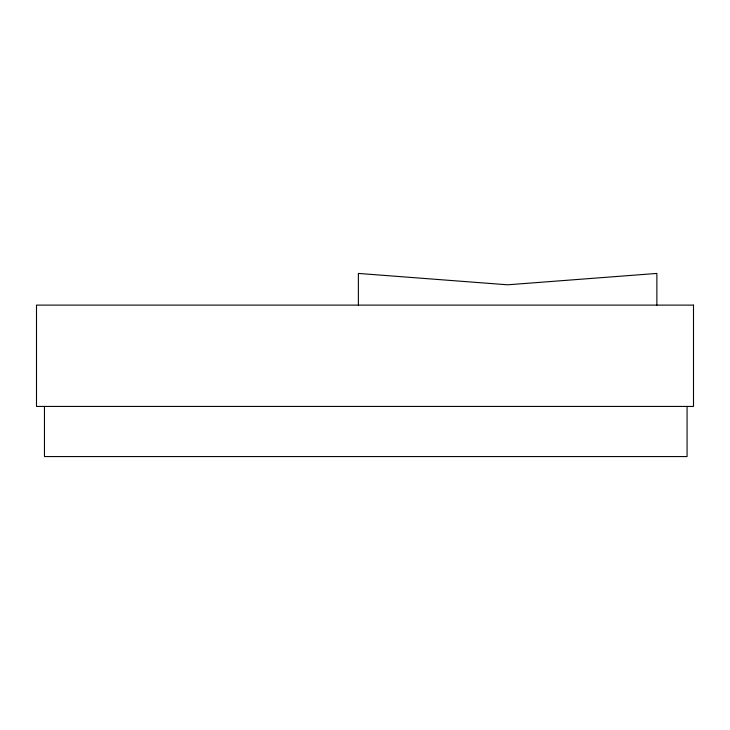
<?xml version="1.0" encoding="UTF-8"?>
<svg xmlns="http://www.w3.org/2000/svg" width="730" height="730" viewBox="0 0 730 730"><rect width="100%" height="100%" fill="white"/><g stroke="black" fill="none" stroke-linecap="round" stroke-linejoin="round"><path stroke-width="1.09" d="M687.067 406.437L687.067 456.569L44.466 456.569L44.466 406.437M656.872 305.113L656.872 273.431L507.624 284.8L358.375 273.431L358.375 305.113M693.5 305.113L36.5 305.113L36.5 406.437L693.5 406.437L693.5 305.113"/></g></svg>
